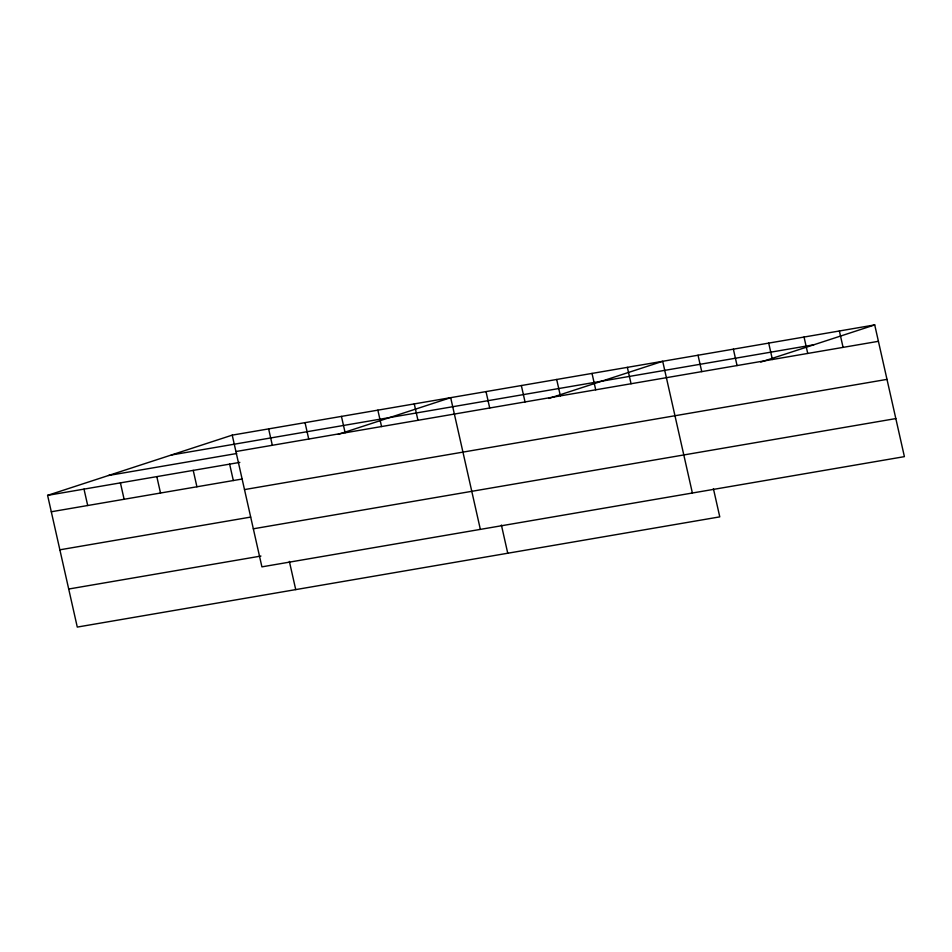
<?xml version="1.0" encoding="UTF-8"?>
<svg xmlns="http://www.w3.org/2000/svg" width="952" height="952" viewBox="0 0 952 952"><rect width="100%" height="100%" fill="white"/><g stroke="black" fill="none" stroke-linecap="round" stroke-linejoin="round"><path stroke-width="1.43" d="M713.417 488.673L719.771 516.865L77.279 627.082L47.6 495.361L232.228 435.135L874.721 324.918L904.4 456.639L261.907 566.856L232.228 435.135M338.138 434.374L450.677 397.662L480.355 529.383M548.757 398.46L662.699 361.296L692.378 493.005M760.779 362.081L874.721 324.918M171.3 455.008L813.793 344.791M235.917 451.534L878.41 341.316M108.528 475.488L236.679 453.509M47.6 495.361L239.833 462.386M51.301 511.76L242.07 479.034M244.497 489.59L886.99 379.372M59.869 549.816L250.65 517.091M253.339 528.8L895.82 418.582M68.711 589.026L260.943 556.051M839.378 330.987L843.079 347.385M804.047 337.044L807.736 353.442M768.704 343.101L772.405 359.511M733.373 349.17L737.062 365.568M698.03 355.227L701.731 371.625M627.356 367.353L631.057 383.751M592.025 373.422L595.714 389.82M556.682 379.479L560.383 395.877M521.351 385.536L525.04 401.946M486.008 391.605L489.709 408.003M501.395 525.04L507.749 553.231M414.263 403.91L417.964 420.308M377.861 410.157L381.55 426.555M341.447 416.405L345.148 432.803M305.045 422.652L308.734 439.05M268.631 428.9L272.332 445.298M289.372 561.418L295.727 589.609M229.634 464.136L233.335 480.534M193.232 470.383L196.921 486.781M156.818 476.631L160.519 493.029M120.416 482.866L124.117 499.276M84.002 489.114L87.703 505.512"/></g></svg>
